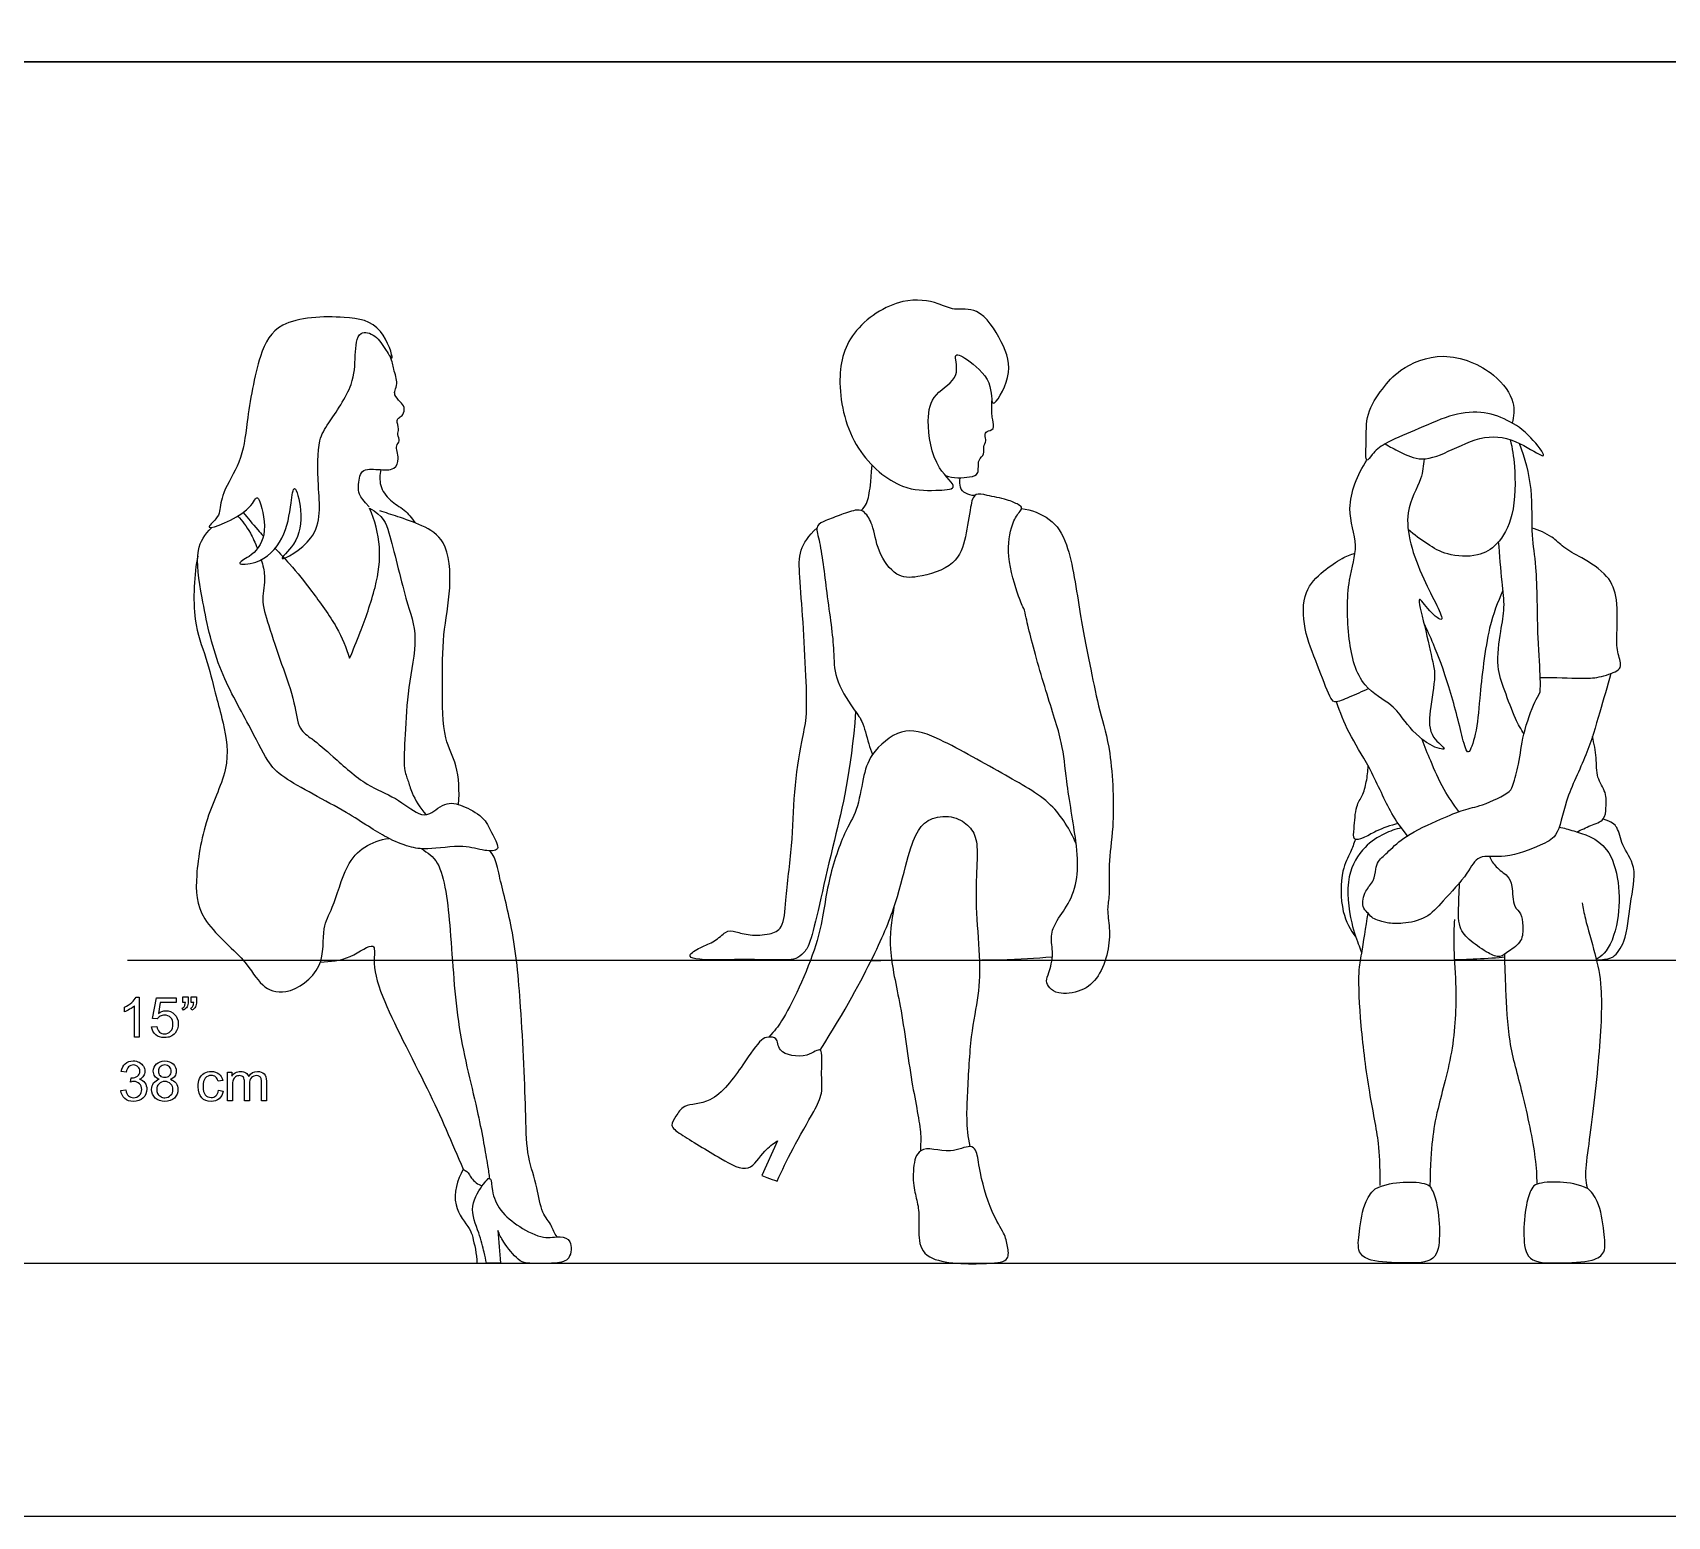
# Model space of a CAD drawing. Header units: millimetres. Extents: x 11.2 to 50.9, y -0.3 to 14.1.
# Drawn here: x 36.803 to 38.858, y 10.298 to 12.163 of the extents above; entities that cross this region are included whole.
import ezdxf

# ---------------------------------------------------------------- set-up
doc = ezdxf.new("R2010")
doc.units = ezdxf.units.MM
for name, color, linetype, true_color in [('AG-DIAGRAM', 7, 'Continuous', 0xfecc66), ('AG-GUIDES', 7, 'Continuous', 0xcccccc), ('AG-PEOPLE', 7, 'Continuous', 0x66ccff), ('X-VPRT', 6, 'Continuous', 0xff00ff)]:
    doc.layers.add(name, color=color, linetype=linetype, true_color=true_color)

msp = doc.modelspace()

# ---------------------------------------------------------------- linework, layer by layer
at = {"layer": 'AG-DIAGRAM'}
msp.add_line((33.1366, 10.6163), (40.5802, 10.6163), dxfattribs=at)
at = {"layer": 'AG-GUIDES'}
msp.add_line((36.9226, 10.9973), (40.5802, 10.9973), dxfattribs=at)
for points in [[(36.9189, 10.932), (36.9189, 10.938)], [(36.9373, 10.9004), (36.9313, 10.9004), (36.9313, 10.9395)], [(36.9334, 10.9507), (36.9373, 10.9507), (36.9373, 10.9004)], [(36.9599, 10.9232), (36.9542, 10.9238), (36.959, 10.9498), (36.984, 10.9498), (36.984, 10.9437), (36.9638, 10.9437), (36.9614, 10.9302)], [(36.993, 10.9344), (36.9915, 10.9368)], [(36.9921, 10.9437), (36.9921, 10.951), (36.9988, 10.951), (36.9988, 10.9452)], [(36.9954, 10.9437), (36.9921, 10.9437)], [(37.0036, 10.9344), (37.0021, 10.9368)], [(37.0027, 10.9437), (37.0027, 10.951), (37.0093, 10.951), (37.0093, 10.9452)], [(37.006, 10.9437), (37.0027, 10.9437)], [(36.953, 10.9133), (36.9596, 10.9139)], [(36.921, 10.8564), (36.9147, 10.8573)], [(36.9265, 10.8437), (36.9271, 10.8491)], [(37.0482, 10.8202), (37.0482, 10.8564), (37.0536, 10.8564), (37.0536, 10.8513)], [(36.9141, 10.8332), (36.9204, 10.8341)], [(37.0424, 10.8458), (37.0364, 10.8449)], [(37.037, 10.8335), (37.043, 10.8326)], [(37.0545, 10.8389), (37.0545, 10.8202), (37.0482, 10.8202)], [(37.0759, 10.8413), (37.0759, 10.8202), (37.0698, 10.8202), (37.0698, 10.8437)], [(37.0972, 10.8449), (37.0972, 10.8202), (37.0912, 10.8202), (37.0912, 10.8428)]]:
    msp.add_lwpolyline(points, dxfattribs=at)
for points in [[(36.9189, 10.938), (36.9222, 10.9395), (36.9253, 10.9416), (36.928, 10.9437)], [(36.9253, 10.9353), (36.9228, 10.9338), (36.9207, 10.9326), (36.9189, 10.932)], [(36.9313, 10.9395), (36.9298, 10.938), (36.9277, 10.9365), (36.9253, 10.9353)], [(36.928, 10.9437), (36.9304, 10.9461), (36.9322, 10.9482), (36.9334, 10.9507)], [(36.9614, 10.9302), (36.9644, 10.9323), (36.9674, 10.9335), (36.9707, 10.9335)], [(36.9707, 10.9335), (36.975, 10.9335), (36.9789, 10.932), (36.9819, 10.929)], [(36.9915, 10.9368), (36.9927, 10.9374), (36.9936, 10.938), (36.9942, 10.9392)], [(36.9975, 10.9386), (36.9966, 10.9368), (36.9951, 10.9353), (36.993, 10.9344)], [(36.9942, 10.9392), (36.9948, 10.9404), (36.9951, 10.9419), (36.9954, 10.9437)], [(36.9988, 10.9452), (36.9988, 10.9422), (36.9985, 10.9398), (36.9975, 10.9386)], [(37.0021, 10.9368), (37.0033, 10.9374), (37.0042, 10.938), (37.0048, 10.9392)], [(37.0081, 10.9386), (37.0072, 10.9368), (37.0057, 10.9353), (37.0036, 10.9344)], [(37.0048, 10.9392), (37.0054, 10.9404), (37.0057, 10.9419), (37.006, 10.9437)], [(37.0093, 10.9452), (37.0093, 10.9422), (37.009, 10.9398), (37.0081, 10.9386)], [(36.9581, 10.9031), (36.9551, 10.9058), (36.9536, 10.9091), (36.953, 10.9133)], [(36.9596, 10.9139), (36.9599, 10.9106), (36.9611, 10.9085), (36.9629, 10.9067)], [(36.9638, 10.9266), (36.962, 10.9257), (36.9608, 10.9245), (36.9599, 10.9232)], [(36.9692, 10.9281), (36.9671, 10.9281), (36.9653, 10.9275), (36.9638, 10.9266)], [(36.9768, 10.9251), (36.975, 10.9269), (36.9722, 10.9281), (36.9692, 10.9281)], [(36.9798, 10.9166), (36.9798, 10.9202), (36.9789, 10.9229), (36.9768, 10.9251)], [(36.9768, 10.9079), (36.9789, 10.91), (36.9798, 10.913), (36.9798, 10.9166)], [(36.9819, 10.929), (36.9849, 10.926), (36.9864, 10.922), (36.9864, 10.9172)], [(36.9864, 10.9172), (36.9864, 10.9127), (36.9849, 10.9088), (36.9825, 10.9055)], [(36.9692, 10.8998), (36.9647, 10.8998), (36.9608, 10.9007), (36.9581, 10.9031)], [(36.9629, 10.9067), (36.9647, 10.9052), (36.9668, 10.9043), (36.9692, 10.9043)], [(36.9692, 10.9043), (36.9722, 10.9043), (36.9747, 10.9055), (36.9768, 10.9079)], [(36.9825, 10.9055), (36.9792, 10.9013), (36.9747, 10.8998), (36.9692, 10.8998)], [(36.9198, 10.8669), (36.9225, 10.8693), (36.9259, 10.8705), (36.9298, 10.8705)], [(36.9298, 10.8705), (36.9325, 10.8705), (36.9352, 10.8699), (36.9373, 10.8687)], [(36.959, 10.8666), (36.9617, 10.869), (36.965, 10.8705), (36.9695, 10.8705)], [(36.9695, 10.8705), (36.9738, 10.8705), (36.9774, 10.869), (36.9801, 10.8666)], [(36.9147, 10.8573), (36.9156, 10.8615), (36.9171, 10.8648), (36.9198, 10.8669)], [(36.9241, 10.863), (36.9225, 10.8615), (36.9213, 10.8594), (36.921, 10.8564)], [(36.9301, 10.8654), (36.9277, 10.8654), (36.9256, 10.8645), (36.9241, 10.863)], [(36.9271, 10.8491), (36.9274, 10.8491), (36.9277, 10.8491), (36.928, 10.8491)], [(36.928, 10.8491), (36.9307, 10.8491), (36.9331, 10.8498), (36.9352, 10.8513)], [(36.9358, 10.863), (36.9343, 10.8645), (36.9325, 10.8654), (36.9301, 10.8654)], [(36.9352, 10.8513), (36.9373, 10.8525), (36.9382, 10.8546), (36.9382, 10.8576)], [(36.9382, 10.8576), (36.9382, 10.8597), (36.9373, 10.8615), (36.9358, 10.863)], [(36.9373, 10.8687), (36.9397, 10.8675), (36.9415, 10.8657), (36.9427, 10.8639)], [(36.9427, 10.8516), (36.9415, 10.8498), (36.94, 10.8482), (36.9376, 10.8473)], [(36.9427, 10.8639), (36.9439, 10.8618), (36.9445, 10.8597), (36.9445, 10.8573)], [(36.9445, 10.8573), (36.9445, 10.8552), (36.9439, 10.8534), (36.9427, 10.8516)], [(36.9551, 10.8576), (36.9551, 10.8612), (36.9563, 10.8642), (36.959, 10.8666)], [(36.9569, 10.8513), (36.9557, 10.8531), (36.9551, 10.8552), (36.9551, 10.8576)], [(36.9626, 10.8473), (36.9599, 10.8482), (36.9581, 10.8495), (36.9569, 10.8513)], [(36.9635, 10.863), (36.962, 10.8615), (36.9614, 10.8597), (36.9614, 10.8576)], [(36.9614, 10.8576), (36.9614, 10.8552), (36.962, 10.8534), (36.9635, 10.8519)], [(36.9695, 10.8654), (36.9671, 10.8654), (36.9653, 10.8645), (36.9635, 10.863)], [(36.9635, 10.8519), (36.965, 10.8504), (36.9671, 10.8498), (36.9695, 10.8498)], [(36.9753, 10.863), (36.9738, 10.8645), (36.9719, 10.8654), (36.9695, 10.8654)], [(36.9695, 10.8498), (36.9719, 10.8498), (36.9738, 10.8504), (36.9753, 10.8519)], [(36.9777, 10.8573), (36.9777, 10.8597), (36.9768, 10.8615), (36.9753, 10.863)], [(36.9753, 10.8519), (36.9768, 10.8534), (36.9777, 10.8552), (36.9777, 10.8573)], [(36.9822, 10.8513), (36.981, 10.8495), (36.9792, 10.8482), (36.9765, 10.8473)], [(36.9801, 10.8666), (36.9828, 10.8639), (36.984, 10.8609), (36.984, 10.8573)], [(36.984, 10.8573), (36.984, 10.8549), (36.9834, 10.8531), (36.9822, 10.8513)], [(37.0132, 10.8482), (37.0144, 10.8513), (37.0165, 10.8537), (37.0192, 10.8549)], [(37.0192, 10.8549), (37.0219, 10.8564), (37.0247, 10.8573), (37.028, 10.8573)], [(37.028, 10.8522), (37.025, 10.8522), (37.0225, 10.851), (37.0204, 10.8488)], [(37.028, 10.8573), (37.0319, 10.8573), (37.0349, 10.8561), (37.0376, 10.8543)], [(37.0334, 10.8504), (37.0319, 10.8516), (37.0301, 10.8522), (37.028, 10.8522)], [(37.0364, 10.8449), (37.0358, 10.8473), (37.0349, 10.8491), (37.0334, 10.8504)], [(37.0376, 10.8543), (37.04, 10.8522), (37.0415, 10.8495), (37.0424, 10.8458)], [(37.0536, 10.8513), (37.0548, 10.8531), (37.0563, 10.8546), (37.0581, 10.8555)], [(37.0584, 10.8504), (37.0572, 10.8495), (37.056, 10.8482), (37.0554, 10.8464)], [(37.0581, 10.8555), (37.0602, 10.8567), (37.0623, 10.8573), (37.0647, 10.8573)], [(37.0632, 10.8519), (37.0617, 10.8519), (37.0599, 10.8516), (37.0584, 10.8504)], [(37.0683, 10.8498), (37.0671, 10.8513), (37.0656, 10.8519), (37.0632, 10.8519)], [(37.0647, 10.8573), (37.0674, 10.8573), (37.0695, 10.8567), (37.0713, 10.8555)], [(37.0698, 10.8437), (37.0698, 10.8464), (37.0692, 10.8485), (37.0683, 10.8498)], [(37.0713, 10.8555), (37.0732, 10.8543), (37.0744, 10.8528), (37.075, 10.851)], [(37.075, 10.851), (37.0777, 10.8552), (37.0816, 10.8573), (37.0861, 10.8573)], [(37.0786, 10.8495), (37.0768, 10.8476), (37.0759, 10.8449), (37.0759, 10.8413)], [(37.0849, 10.8519), (37.0822, 10.8519), (37.0801, 10.851), (37.0786, 10.8495)], [(37.0885, 10.851), (37.0873, 10.8516), (37.0861, 10.8519), (37.0849, 10.8519)], [(37.0861, 10.8573), (37.0897, 10.8573), (37.0924, 10.8561), (37.0945, 10.8543)], [(37.0906, 10.8482), (37.0903, 10.8495), (37.0894, 10.8504), (37.0885, 10.851)], [(37.0945, 10.8543), (37.0963, 10.8522), (37.0972, 10.8491), (37.0972, 10.8449)], [(36.9192, 10.8232), (36.9162, 10.8257), (36.9147, 10.8293), (36.9141, 10.8332)], [(36.9204, 10.8341), (36.921, 10.8308), (36.9222, 10.8281), (36.9241, 10.8266)], [(36.9307, 10.8446), (36.9295, 10.8446), (36.928, 10.8443), (36.9265, 10.8437)], [(36.9376, 10.8416), (36.9358, 10.8434), (36.9334, 10.8446), (36.9307, 10.8446)], [(36.9376, 10.8473), (36.9406, 10.8464), (36.943, 10.8452), (36.9445, 10.8428)], [(36.9406, 10.8347), (36.9406, 10.8377), (36.9394, 10.8398), (36.9376, 10.8416)], [(36.9376, 10.8272), (36.9394, 10.8293), (36.9406, 10.8317), (36.9406, 10.8347)], [(36.9469, 10.835), (36.9469, 10.8305), (36.9454, 10.8269), (36.9421, 10.8238)], [(36.9445, 10.8428), (36.946, 10.8407), (36.9469, 10.838), (36.9469, 10.835)], [(36.953, 10.8347), (36.953, 10.8377), (36.9539, 10.8404), (36.9554, 10.8428)], [(36.9575, 10.8235), (36.9545, 10.8266), (36.953, 10.8302), (36.953, 10.8347)], [(36.9554, 10.8428), (36.9572, 10.8449), (36.9596, 10.8464), (36.9626, 10.8473)], [(36.9623, 10.8416), (36.9602, 10.8398), (36.9593, 10.8374), (36.9593, 10.8347)], [(36.9593, 10.8347), (36.9593, 10.8329), (36.9599, 10.8311), (36.9605, 10.8296)], [(36.9605, 10.8296), (36.9614, 10.8278), (36.9626, 10.8266), (36.9644, 10.8257)], [(36.9695, 10.8446), (36.9665, 10.8446), (36.9641, 10.8437), (36.9623, 10.8416)], [(36.9768, 10.8416), (36.975, 10.8437), (36.9722, 10.8446), (36.9695, 10.8446)], [(36.9765, 10.8473), (36.9798, 10.8461), (36.9819, 10.8446), (36.9837, 10.8425)], [(36.9798, 10.8344), (36.9798, 10.8374), (36.9789, 10.8398), (36.9768, 10.8416)], [(36.9768, 10.8272), (36.9789, 10.829), (36.9798, 10.8314), (36.9798, 10.8344)], [(36.9861, 10.8344), (36.9861, 10.8302), (36.9846, 10.8266), (36.9816, 10.8235)], [(36.9837, 10.8425), (36.9852, 10.8401), (36.9861, 10.8374), (36.9861, 10.8344)], [(37.0114, 10.838), (37.0114, 10.8419), (37.012, 10.8455), (37.0132, 10.8482)], [(37.0159, 10.8241), (37.0129, 10.8275), (37.0114, 10.832), (37.0114, 10.838)], [(37.0204, 10.8488), (37.0186, 10.8467), (37.0177, 10.8431), (37.0177, 10.8383)], [(37.0177, 10.8383), (37.0177, 10.8335), (37.0186, 10.8299), (37.0204, 10.8278)], [(37.0337, 10.8266), (37.0355, 10.8281), (37.0364, 10.8302), (37.037, 10.8335)], [(37.043, 10.8326), (37.0421, 10.8284), (37.0406, 10.8251), (37.0379, 10.8229)], [(37.0554, 10.8464), (37.0548, 10.8446), (37.0545, 10.8422), (37.0545, 10.8389)], [(37.0912, 10.8428), (37.0912, 10.8455), (37.0909, 10.847), (37.0906, 10.8482)], [(36.9301, 10.8196), (36.9259, 10.8196), (36.9219, 10.8205), (36.9192, 10.8232)], [(36.9241, 10.8266), (36.9256, 10.8251), (36.9277, 10.8241), (36.9301, 10.8241)], [(36.9301, 10.8241), (36.9331, 10.8241), (36.9355, 10.8254), (36.9376, 10.8272)], [(36.9421, 10.8238), (36.9391, 10.8208), (36.9349, 10.8196), (36.9301, 10.8196)], [(36.9695, 10.8196), (36.9647, 10.8196), (36.9605, 10.8208), (36.9575, 10.8235)], [(36.9644, 10.8257), (36.9659, 10.8248), (36.9677, 10.8241), (36.9695, 10.8241)], [(36.9695, 10.8241), (36.9725, 10.8241), (36.975, 10.8254), (36.9768, 10.8272)], [(36.9816, 10.8235), (36.9786, 10.8208), (36.9744, 10.8196), (36.9695, 10.8196)], [(37.0277, 10.8196), (37.0228, 10.8196), (37.0189, 10.8208), (37.0159, 10.8241)], [(37.0204, 10.8278), (37.0222, 10.8254), (37.0247, 10.8245), (37.0277, 10.8245)], [(37.0277, 10.8245), (37.0301, 10.8245), (37.0322, 10.8251), (37.0337, 10.8266)], [(37.0379, 10.8229), (37.0352, 10.8205), (37.0319, 10.8196), (37.0277, 10.8196)]]:
    msp.add_open_spline(points, degree=3, dxfattribs=at)
at = {"layer": 'AG-PEOPLE'}
for points in [[(37.7399, 10.7699), (37.72, 10.7263), (37.7265, 10.7239)], [(37.3618, 10.6163), (37.3739, 10.6163)]]:
    msp.add_lwpolyline(points, dxfattribs=at)
for points, knots in [([(37.9636, 11.756), (37.9631, 11.7518), (37.9709, 11.7277), (37.9341, 11.7103), (37.9262, 11.6749), (37.9354, 11.6165), (37.9714, 11.5888), (37.9343, 11.5877), (37.894, 11.5873), (37.8327, 11.6371), (37.8123, 11.7222), (37.8277, 11.7895), (37.8941, 11.8325), (37.9413, 11.8244), (37.9614, 11.813), (37.9942, 11.8196), (38.0237, 11.7736), (38.0371, 11.7346), (38.0056, 11.6818), (38.0118, 11.7263), (37.9756, 11.7547), (37.9643, 11.7607), (37.9636, 11.756)], [0, 0, 0, 0, 0.259492, 0.599942, 0.935298, 1.381636, 1.693161, 1.963575, 2.335242, 2.824328, 3.352626, 3.815723, 4.303764, 4.685781, 4.953231, 5.255984, 5.656939, 6.044043, 6.391923, 6.668412, 6.976579, 7.264266, 7.264266, 7.264266, 7.264266]), ([(37.2162, 11.785), (37.2105, 11.7812), (37.2082, 11.7544), (37.2087, 11.7208), (37.1751, 11.672), (37.1616, 11.6512), (37.1612, 11.592), (37.1697, 11.5275), (37.1027, 11.4919), (37.138, 11.5224), (37.1435, 11.5584), (37.1322, 11.6013), (37.1277, 11.5676), (37.1216, 11.5259), (37.09, 11.4944), (37.0556, 11.4943), (37.0793, 11.5051), (37.0998, 11.5294), (37.091, 11.5717), (37.0843, 11.5822), (37.0775, 11.5592), (37.0123, 11.5323), (37.0357, 11.5527), (37.0389, 11.5615), (37.0414, 11.5873), (37.0673, 11.624), (37.0724, 11.6741), (37.086, 11.7569), (37.1127, 11.8049), (37.1936, 11.8077), (37.2423, 11.7991), (37.2602, 11.7446), (37.2462, 11.7659), (37.2363, 11.7829), (37.2206, 11.788), (37.2162, 11.785)], [0, 0, 0, 0, 0.301758, 0.647348, 1.070989, 1.355085, 1.781511, 2.243497, 2.622014, 2.893967, 3.269091, 3.570113, 3.814311, 4.199141, 4.577094, 4.833114, 5.049417, 5.374251, 5.73968, 5.885037, 6.137569, 6.545992, 6.753401, 6.940151, 7.216048, 7.588772, 7.997254, 8.515756, 8.9105, 9.428493, 9.819288, 10.148406, 10.346446, 10.618923, 10.856326, 10.856326, 10.856326, 10.856326]), ([(37.2266, 11.5669), (37.2126, 11.5814), (37.2129, 11.5924), (37.2146, 11.6158), (37.2379, 11.614), (37.2587, 11.6125), (37.2651, 11.6277), (37.2585, 11.6441), (37.2661, 11.6495), (37.2611, 11.6582), (37.2648, 11.6649), (37.26, 11.6757), (37.2644, 11.6797), (37.2695, 11.6826), (37.2717, 11.6928), (37.2652, 11.699), (37.2578, 11.7075), (37.2587, 11.7139), (37.2631, 11.7223), (37.2567, 11.7405), (37.2557, 11.7496), (37.2528, 11.7563)], [3.613496, 3.613496, 3.613496, 3.613496, 3.849937, 4.119661, 4.390992, 4.661589, 4.884952, 5.129971, 5.290079, 5.463659, 5.629013, 5.826382, 5.961302, 6.107406, 6.289154, 6.47112, 6.671584, 6.817463, 6.997441, 7.259814, 7.492613, 7.492613, 7.492613, 7.492613]), ([(38.5035, 11.6463), (38.5094, 11.6425), (38.5221, 11.6361), (38.551, 11.6221), (38.5885, 11.6395), (38.6341, 11.6606), (38.6743, 11.6485), (38.7128, 11.6216), (38.6847, 11.6589), (38.6679, 11.6704), (38.6569, 11.6758), (38.6466, 11.681), (38.6236, 11.6886), (38.583, 11.683), (38.5418, 11.6628), (38.5033, 11.6482), (38.4882, 11.6351), (38.478, 11.6192), (38.4805, 11.6511), (38.4784, 11.6842), (38.5001, 11.7163), (38.5216, 11.7415), (38.5773, 11.7657), (38.6424, 11.7377), (38.6674, 11.7), (38.6654, 11.6808), (38.6634, 11.6724)], [-2.57697, -2.57697, -2.57697, -2.57697, -2.321595, -2.022992, -1.673969, -1.287666, -0.916726, -0.625912, -0.336082, 0, 0, 0, 0.325481, 0.674016, 1.053933, 1.406965, 1.661214, 1.8346, 2.091463, 2.426485, 2.758586, 3.076724, 3.49112, 3.945779, 4.303932, 4.585312, 4.585312, 4.585312, 4.585312]), ([(37.951, 11.6064), (37.9603, 11.6026), (37.9804, 11.6037), (37.9942, 11.608), (37.9902, 11.6265), (38.001, 11.6327), (37.9974, 11.6429), (38.0032, 11.65), (37.9997, 11.6568), (38.0023, 11.6627), (38.0132, 11.6637), (38.0101, 11.6775), (38.0086, 11.6843), (38.0093, 11.7002)], [0, 0, 0, 0, 0.359184, 0.581726, 0.837412, 1.045728, 1.240132, 1.427242, 1.620469, 1.772543, 1.960387, 2.161535, 2.380062, 2.380062, 2.380062, 2.380062]), ([(38.6608, 11.6515), (38.6634, 11.6403), (38.6672, 11.6181), (38.6675, 11.5565), (38.6461, 11.519), (38.6206, 11.5034), (38.581, 11.5053), (38.5567, 11.52), (38.5399, 11.5318), (38.5324, 11.5386)], [0, 0, 0, 0, 0.323733, 0.753451, 1.109859, 1.402125, 1.739614, 2.03552, 2.33937, 2.33937, 2.33937, 2.33937]), ([(38.6721, 11.647), (38.6789, 11.6283), (38.6897, 11.5906), (38.6864, 11.5302), (38.6947, 11.4915), (38.6942, 11.4043), (38.6988, 11.3527), (38.6981, 11.3395), (38.698, 11.3336)], [0, 0, 0, 0, 0.427581, 0.846809, 1.200481, 1.719371, 2.117267, 2.349879, 2.349879, 2.349879, 2.349879]), ([(37.2411, 11.6138), (37.2396, 11.6074), (37.2388, 11.5936), (37.2509, 11.5748), (37.2708, 11.5643), (37.2799, 11.5534), (37.2842, 11.5468)], [0, 0, 0, 0, 0.2522676, 0.5132111, 0.742873, 0.9502081, 0.9502081, 0.9502081, 0.9502081]), ([(38.5525, 11.6274), (38.5515, 11.619), (38.5507, 11.6008), (38.5225, 11.5578), (38.5457, 11.4823), (38.5852, 11.4145), (38.5585, 11.4355), (38.5413, 11.462), (38.5544, 11.414), (38.5632, 11.3723), (38.5674, 11.3543), (38.5592, 11.3101), (38.558, 11.2784), (38.5864, 11.2589), (38.5546, 11.267), (38.5275, 11.297), (38.5134, 11.3194), (38.471, 11.3398), (38.4555, 11.401), (38.455, 11.4744), (38.4719, 11.5183), (38.4516, 11.5657), (38.4688, 11.6078), (38.4805, 11.6256)], [0, 0, 0, 0, 0.278932, 0.652304, 1.163304, 1.575284, 1.811651, 2.05442, 2.373117, 2.752786, 2.989324, 3.355032, 3.673567, 3.918975, 4.155626, 4.518059, 4.803015, 5.16064, 5.592232, 6.068058, 6.437296, 6.816479, 7.259155, 7.259155, 7.259155, 7.259155]), ([(37.9876, 11.5813), (37.9836, 11.5814), (37.9753, 11.5835), (37.9687, 11.5905), (37.9688, 11.5988), (37.9694, 11.6036)], [0.0184352, 0.0184352, 0.0184352, 0.0184352, 0.2077774, 0.3964116, 0.5733723, 0.5733723, 0.5733723, 0.5733723]), ([(38.0502, 11.437), (38.0475, 11.4428), (38.0423, 11.4546), (38.0266, 11.5047), (38.0328, 11.5437), (38.0425, 11.5594), (38.0483, 11.566), (38.0423, 11.5703), (38.0277, 11.5769), (38.0044, 11.581), (37.9864, 11.5856), (37.9818, 11.5653), (37.977, 11.529), (37.9652, 11.4921), (37.9162, 11.4773), (37.8879, 11.4783), (37.8646, 11.5106), (37.8605, 11.5444), (37.8529, 11.5561), (37.8464, 11.5626), (37.8396, 11.5645), (37.8175, 11.5565), (37.802, 11.5506), (37.7863, 11.5436), (37.7942, 11.5223), (37.8022, 11.4499), (37.8116, 11.3918), (37.8099, 11.353), (37.8337, 11.314), (37.8473, 11.2985), (37.8524, 11.274), (37.8574, 11.26), (37.8592, 11.2556)], [10.220958, 10.220958, 10.220958, 10.220958, 10.47196, 10.883615, 11.245906, 11.485305, 11.633208, 11.796163, 12.02363, 12.305568, 12.506656, 12.757353, 13.110904, 13.456495, 13.849794, 14.144506, 14.489603, 14.823264, 15.077935, 15.077935, 15.252586, 15.490665, 15.770217, 15.979483, 16.225983, 16.721805, 17.342261, 17.694768, 18.076808, 18.336945, 18.646897, 18.794039, 18.794039, 18.794039, 18.794039]), ([(37.0612, 11.5555), (37.0671, 11.5489), (37.0744, 11.5406), (37.0832, 11.5218), (37.086, 11.5146)], [0, 0, 0, 0, 0.2937134, 0.4580904, 0.4580904, 0.4580904, 0.4580904]), ([(37.0681, 11.5601), (37.0741, 11.5526), (37.0803, 11.5447), (37.091, 11.5331), (37.0935, 11.5304)], [0, 0, 0, 0, 0.3037892, 0.3903586, 0.3903586, 0.3903586, 0.3903586]), ([(37.2019, 11.3768), (37.2066, 11.3876), (37.2155, 11.4094), (37.236, 11.466), (37.2426, 11.5163), (37.2337, 11.5501), (37.2269, 11.5654)], [0, 0, 0, 0, 0.336728, 0.77342, 1.179702, 1.581587, 1.581587, 1.581587, 1.581587]), ([(37.2269, 11.5654), (37.2442, 11.556), (37.2531, 11.5324), (37.2716, 11.4505), (37.2893, 11.4035), (37.2741, 11.3391), (37.2722, 11.2836), (37.2688, 11.2387), (37.2755, 11.2232), (37.2794, 11.2065), (37.2906, 11.1882), (37.2976, 11.1801)], [1.581587, 1.581587, 1.581587, 1.581587, 1.922813, 2.513746, 2.975849, 3.482793, 3.975597, 4.395902, 4.648476, 4.909425, 5.273501, 5.273501, 5.273501, 5.273501]), ([(37.3388, 11.1929), (37.3401, 11.2091), (37.3386, 11.2431), (37.3185, 11.2757), (37.3186, 11.3429), (37.3182, 11.4062), (37.3305, 11.4628), (37.326, 11.5252), (37.2935, 11.544), (37.2624, 11.5548), (37.2473, 11.5596), (37.2397, 11.5621)], [0, 0, 0, 0, 0.395266, 0.742135, 1.199627, 1.65586, 2.093605, 2.523081, 2.853777, 3.177312, 3.454219, 3.454219, 3.454219, 3.454219]), ([(38.0464, 11.5651), (38.0588, 11.5635), (38.0845, 11.5535), (38.1078, 11.5194), (38.1195, 11.4311), (38.1332, 11.3647), (38.1442, 11.3093), (38.1605, 11.2584), (38.1636, 11.165), (38.1548, 11.1196), (38.158, 11.0801), (38.1532, 11.0612), (38.1581, 11.0369), (38.1558, 11.0072), (38.1448, 10.9761), (38.1232, 10.9566), (38.0931, 10.9536), (38.0817, 10.9613), (38.0764, 10.9714), (38.0816, 10.9817), (38.0873, 11.0055), (38.0819, 11.0272), (38.0905, 11.0481), (38.1091, 11.0708), (38.1185, 11.1066), (38.1157, 11.1471), (38.1021, 11.2231), (38.0988, 11.2711), (38.0766, 11.3345), (38.056, 11.4101), (38.0521, 11.4282), (38.0502, 11.437)], [0, 0, 0, 0, 0.350683, 0.707711, 1.245271, 1.728082, 2.147091, 2.571517, 3.120581, 3.520367, 3.868553, 4.118134, 4.395935, 4.710416, 5.03593, 5.340139, 5.643864, 5.848997, 6.026792, 6.214957, 6.496064, 6.764956, 7.028102, 7.337333, 7.675754, 8.04554, 8.545208, 8.946122, 9.419691, 9.923582, 10.220958, 10.220958, 10.220958, 10.220958]), ([(37.0908, 11.5005), (37.0929, 11.4935), (37.0973, 11.473), (37.0895, 11.4518), (37.1004, 11.4166), (37.1161, 11.3693), (37.1333, 11.3231), (37.1364, 11.287), (37.1559, 11.2753), (37.1818, 11.2524), (37.2225, 11.2156), (37.2587, 11.2033), (37.2874, 11.1795), (37.3032, 11.1794), (37.3239, 11.1984), (37.3476, 11.1904), (37.3725, 11.176), (37.3803, 11.1564), (37.3935, 11.134), (37.369, 11.1342), (37.3451, 11.1432), (37.2997, 11.1352), (37.2767, 11.1392), (37.2453, 11.1512), (37.1994, 11.1842), (37.1189, 11.2241), (37.0979, 11.2468), (37.0741, 11.2962), (37.034, 11.3648), (37.0164, 11.4495), (37.0064, 11.5119), (37.0195, 11.5324), (37.0285, 11.5412)], [0.562762, 0.562762, 0.562762, 0.562762, 0.719102, 1.025614, 1.35843, 1.763955, 2.169256, 2.495532, 2.748681, 3.083339, 3.502611, 3.861512, 4.195652, 4.406949, 4.689704, 4.963105, 5.261345, 5.531551, 5.775796, 6.001139, 6.301218, 6.679443, 6.954075, 7.267824, 7.706581, 8.241237, 8.550469, 8.945735, 9.457423, 9.998694, 10.437554, 10.758939, 10.758939, 10.758939, 10.758939]), ([(37.8379, 11.3096), (37.8322, 11.2321), (37.8073, 11.1366), (37.7837, 11.0255), (37.7758, 11.0091), (37.7652, 10.9992), (37.7511, 10.9967), (37.6906, 10.9989), (37.6411, 10.9961), (37.6251, 11.0028), (37.6442, 11.0144), (37.6613, 11.0201), (37.6761, 11.0353), (37.6849, 11.0338), (37.7045, 11.0276), (37.7294, 11.029), (37.7482, 11.0369), (37.7496, 11.0775), (37.759, 11.1428), (37.7596, 11.2062), (37.7694, 11.2723), (37.7775, 11.3013), (37.7754, 11.3565), (37.7722, 11.4219), (37.7672, 11.4806), (37.7661, 11.5133), (37.7785, 11.5301), (37.7894, 11.5408)], [0, 0, 0, 0, 0.469425, 1.054585, 1.298921, 1.499706, 1.707155, 2.162617, 2.649043, 2.837703, 3.048036, 3.300532, 3.562499, 3.880627, 4.149404, 4.434088, 4.672972, 4.98583, 5.457903, 5.933511, 6.396602, 6.728517, 7.146941, 7.623391, 8.072272, 8.472782, 8.857408, 8.857408, 8.857408, 8.857408]), ([(38.6981, 11.3527), (38.7172, 11.3526), (38.7506, 11.3512), (38.7709, 11.3518), (38.795, 11.3596), (38.8015, 11.367), (38.7944, 11.386), (38.7947, 11.408), (38.7966, 11.4508), (38.7854, 11.4817), (38.7512, 11.5031), (38.7276, 11.5152), (38.7139, 11.5304), (38.6968, 11.5378), (38.688, 11.5403)], [0, 0, 0, 0, 0.371919, 0.655105, 0.935917, 1.100804, 1.34611, 1.626382, 2.00344, 2.332582, 2.695336, 2.994389, 3.253139, 3.556996, 3.556996, 3.556996, 3.556996]), ([(37.1082, 11.5149), (37.1143, 11.5084), (37.1329, 11.4887), (37.1535, 11.4622), (37.1872, 11.4164), (37.1974, 11.3902), (37.2019, 11.3768)], [0.546577, 0.546577, 0.546577, 0.546577, 0.735028, 1.114464, 1.535013, 1.90423, 1.90423, 1.90423, 1.90423]), ([(38.4826, 11.3386), (38.4747, 11.3345), (38.4595, 11.3288), (38.4396, 11.319), (38.4326, 11.3303), (38.418, 11.3701), (38.4005, 11.4119), (38.3991, 11.461), (38.4251, 11.4863), (38.4486, 11.5028), (38.46, 11.507), (38.4656, 11.5087)], [0, 0, 0, 0, 0.285271, 0.525173, 0.696498, 1.052989, 1.438829, 1.810967, 2.135707, 2.429553, 2.661435, 2.661435, 2.661435, 2.661435]), ([(38.678, 11.2814), (38.6742, 11.2878), (38.6666, 11.3005), (38.6536, 11.3369), (38.6426, 11.3659), (38.6483, 11.4108), (38.6547, 11.4403), (38.6498, 11.4736), (38.6477, 11.5066), (38.6462, 11.5234)], [0, 0, 0, 0, 0.260596, 0.599073, 0.912398, 1.278274, 1.581945, 1.898292, 2.291505, 2.291505, 2.291505, 2.291505]), ([(37.0109, 11.5051), (37.0064, 11.4836), (37.003, 11.4232), (37.0216, 11.38), (37.033, 11.3324), (37.0418, 11.3012), (37.0545, 11.2426), (37.0203, 11.1798), (37.0073, 11.1044), (37.0098, 11.0474), (37.072, 10.999), (37.0889, 10.9637), (37.123, 10.9504), (37.1731, 10.9861), (37.1658, 11.0383), (37.1818, 11.0624), (37.1961, 11.1166), (37.2188, 11.1409), (37.2404, 11.1488), (37.251, 11.1502)], [0.501998, 0.501998, 0.501998, 0.501998, 1.010862, 1.418608, 1.793622, 2.119297, 2.547332, 3.005789, 3.499841, 3.921605, 4.37493, 4.725409, 5.03743, 5.449096, 5.838678, 6.14465, 6.562376, 6.88739, 7.208663, 7.208663, 7.208663, 7.208663]), ([(38.6516, 11.4618), (38.6449, 11.4465), (38.632, 11.4168), (38.6219, 11.3258), (38.6193, 11.2864), (38.6078, 11.2495), (38.5994, 11.2819), (38.585, 11.341), (38.5651, 11.3936), (38.5564, 11.4123), (38.5521, 11.4211)], [0, 0, 0, 0, 0.391451, 0.912773, 1.287245, 1.557164, 1.796302, 2.248783, 2.665226, 2.965423, 2.965423, 2.965423, 2.965423]), ([(38.7872, 11.3574), (38.7828, 11.3411), (38.773, 11.3085), (38.7577, 11.2543), (38.7294, 11.2005), (38.722, 11.1517), (38.6981, 11.1418), (38.6559, 11.1231), (38.6195, 11.1318), (38.6075, 11.1043), (38.5763, 11.0719), (38.5564, 11.0487), (38.5263, 11.0425), (38.5064, 11.0433), (38.4943, 11.0475), (38.4861, 11.0503), (38.4814, 11.0577), (38.4733, 11.0639), (38.4777, 11.0853), (38.49, 11.0959), (38.4916, 11.1116), (38.4943, 11.1222), (38.5094, 11.1351), (38.5292, 11.1549), (38.5729, 11.1743), (38.602, 11.1869), (38.6248, 11.1907), (38.6613, 11.2077), (38.6646, 11.2185), (38.6728, 11.2455), (38.6757, 11.2803), (38.6909, 11.3217), (38.696, 11.3293), (38.698, 11.3336)], [0, 0, 0, 0, 0.3937, 0.808678, 1.247394, 1.61736, 1.883698, 2.259044, 2.572941, 2.851098, 3.224658, 3.531269, 3.829269, 4.076589, 4.271595, 4.429179, 4.588499, 4.754903, 4.998346, 5.222145, 5.433855, 5.612739, 5.84969, 6.146011, 6.529498, 6.838124, 7.112326, 7.450994, 7.631052, 7.913775, 8.25599, 8.615467, 8.820178, 8.820178, 8.820178, 8.820178]), ([(38.5316, 11.1536), (38.52, 11.1681), (38.5068, 11.1887), (38.4846, 11.2405), (38.4572, 11.2819), (38.4469, 11.3088), (38.4423, 11.322)], [0.092448, 0.092448, 0.092448, 0.092448, 0.342129, 0.772941, 1.165955, 1.524386, 1.524386, 1.524386, 1.524386]), ([(38.1151, 11.1433), (38.1073, 11.1612), (38.0861, 11.1975), (38.0217, 11.2313), (37.9425, 11.2778), (37.8957, 11.2921), (37.8554, 11.2568), (37.8469, 11.2261), (37.8407, 11.1846), (37.822, 11.1566), (37.7999, 11.0887), (37.795, 11.0193), (37.7481, 10.9214), (37.7362, 10.9089), (37.7289, 10.9003)], [0, 0, 0, 0, 0.437627, 0.928211, 1.480681, 1.863464, 2.252748, 2.579653, 2.939846, 3.273705, 3.742155, 4.246644, 4.832833, 5.084916, 5.084916, 5.084916, 5.084916]), ([(38.5963, 11.1839), (38.5893, 11.1933), (38.5748, 11.214), (38.5608, 11.2476), (38.5533, 11.2655), (38.5501, 11.2747)], [0.0723527, 0.0723527, 0.0723527, 0.0723527, 0.3353474, 0.6787677, 0.9775586, 0.9775586, 0.9775586, 0.9775586]), ([(38.7443, 11.1585), (38.7503, 11.1609), (38.7611, 11.1667), (38.7803, 11.1725), (38.781, 11.1892), (38.7823, 11.2086), (38.7682, 11.2266), (38.7701, 11.2519), (38.7661, 11.2695), (38.7641, 11.2785)], [0, 0, 0, 0, 0.24358, 0.475823, 0.687022, 0.928319, 1.182933, 1.456656, 1.746527, 1.746527, 1.746527, 1.746527]), ([(38.52, 11.169), (38.5105, 11.1665), (38.492, 11.1603), (38.4775, 11.1505), (38.4622, 11.1468), (38.4651, 11.164), (38.4659, 11.1907), (38.4754, 11.2034), (38.4804, 11.2217), (38.482, 11.2347), (38.4822, 11.2414)], [0, 0, 0, 0, 0.299743, 0.538238, 0.71855, 0.918816, 1.209121, 1.426971, 1.663177, 1.911093, 1.911093, 1.911093, 1.911093]), ([(37.7934, 10.884), (37.8252, 10.9345), (37.8655, 11.0096), (37.8895, 11.0686), (37.9047, 11.1335), (37.9161, 11.1624), (37.9322, 11.1776), (37.9631, 11.1791), (37.9821, 11.1653), (37.9915, 11.1487), (37.9903, 11.1165), (37.9882, 11.0663), (37.9944, 10.9997), (37.9932, 10.9529), (37.9821, 10.9056), (37.9784, 10.832), (37.9762, 10.7879), (37.9815, 10.7627)], [0, 0, 0, 0, 0.17485, 0.3497, 0.52455, 0.699399, 0.874249, 1.049099, 1.223949, 1.398799, 1.573649, 1.748499, 1.923349, 2.098198, 2.273048, 2.447898, 2.605045, 2.605045, 2.605045, 2.605045]), ([(38.524, 11.1634), (38.5166, 11.1618), (38.5018, 11.1568), (38.4757, 11.14), (38.4526, 11.103), (38.4592, 11.0453), (38.4705, 11.016), (38.4729, 11.0089), (38.4741, 11.0058)], [0, 0, 0, 0, 0.263151, 0.565209, 0.922469, 1.343543, 1.648319, 1.823465, 1.823465, 1.823465, 1.823465]), ([(38.7223, 11.1644), (38.7285, 11.1632), (38.7409, 11.1593), (38.7951, 11.1443), (38.8022, 11.0502), (38.7829, 11.0068), (38.7724, 11.0001), (38.7689, 10.9984)], [0, 0, 0, 0, 0.241567, 0.622267, 1.138542, 1.48521, 1.645478, 1.645478, 1.645478, 1.645478]), ([(38.769, 10.9979), (38.7724, 10.9974), (38.7796, 10.9982), (38.7912, 10.9995), (38.8082, 11.0233), (38.8103, 11.0683), (38.8218, 11.114), (38.8002, 11.1405), (38.7971, 11.1643), (38.7886, 11.1707), (38.7776, 11.1746)], [0.015661, 0.015661, 0.015661, 0.015661, 0.198197, 0.390893, 0.653993, 1.058089, 1.460045, 1.793858, 2.077893, 2.289105, 2.289105, 2.289105, 2.289105]), ([(37.2923, 11.1372), (37.2997, 11.132), (37.3194, 11.1213), (37.3301, 11.0285), (37.335, 10.9135), (37.3637, 10.8082), (37.3742, 10.7454), (37.3771, 10.7276), (37.3775, 10.7224)], [0, 0, 0, 0, 0.294441, 0.819721, 1.447851, 2.047426, 2.506002, 2.692441, 2.692441, 2.692441, 2.692441]), ([(38.4662, 11.149), (38.4641, 11.1436), (38.4602, 11.1319), (38.4471, 11.1096), (38.4473, 11.0565), (38.4598, 11.0356), (38.4668, 11.0259)], [0, 0, 0, 0, 0.23074, 0.509838, 0.903909, 1.236885, 1.236885, 1.236885, 1.236885]), ([(37.4627, 10.6491), (37.4587, 10.6537), (37.457, 10.6637), (37.4421, 10.6798), (37.4384, 10.7122), (37.4242, 10.7513), (37.4237, 10.8037), (37.4179, 10.9403), (37.4085, 11.0325), (37.3902, 11.1004), (37.3852, 11.1263), (37.3799, 11.1321), (37.3776, 11.1346)], [0.002744, 0.002744, 0.002744, 0.002744, 0.245528, 0.504717, 0.823662, 1.181602, 1.592635, 2.254567, 2.821657, 3.2887, 3.567365, 3.747913, 3.747913, 3.747913, 3.747913]), ([(38.6348, 11.1277), (38.6369, 11.123), (38.6417, 11.1137), (38.6585, 11.1035), (38.664, 11.0906), (38.6638, 11.0636), (38.6756, 11.0565), (38.6767, 11.0397), (38.6769, 11.0201), (38.659, 11.0088), (38.6479, 10.9994), (38.6323, 11.006), (38.6109, 11.0207), (38.5942, 11.0377), (38.5965, 11.0708), (38.5965, 11.0864), (38.5972, 11.0946)], [0, 0, 0, 0, 0.217157, 0.454479, 0.662063, 0.939229, 1.130747, 1.34944, 1.587854, 1.834205, 2.034869, 2.248326, 2.532722, 2.795679, 3.103875, 3.377515, 3.377515, 3.377515, 3.377515]), ([(37.8861, 11.0635), (37.8828, 11.0462), (37.8779, 11.0095), (37.8961, 10.9381), (37.9067, 10.8474), (37.921, 10.7821), (37.9196, 10.7666), (37.9194, 10.7571)], [0, 0, 0, 0, 0.416301, 0.905052, 1.467299, 1.934479, 2.146439, 2.146439, 2.146439, 2.146439]), ([(38.4974, 10.7138), (38.4972, 10.7408), (38.4965, 10.7679), (38.4827, 10.8332), (38.4728, 10.9114), (38.4692, 10.9817), (38.4744, 11.0049), (38.4793, 11.0393), (38.4822, 11.0559)], [0.002712, 0.002712, 0.002712, 0.002712, 0.346927, 0.794481, 1.30222, 1.754597, 2.027439, 2.421547, 2.421547, 2.421547, 2.421547]), ([(38.7511, 11.069), (38.7524, 11.0624), (38.7547, 11.049), (38.7682, 11.0031), (38.7776, 10.9607), (38.7727, 10.8691), (38.7592, 10.7638), (38.7543, 10.7279), (38.7564, 10.7152), (38.7573, 10.7111)], [0, 0, 0, 0, 0.24847, 0.62155, 0.988555, 1.521534, 2.099974, 2.434867, 2.599882, 2.599882, 2.599882, 2.599882]), ([(38.5907, 11.0483), (38.59, 11.0377), (38.5889, 11.0154), (38.5933, 10.9657), (38.5916, 10.8869), (38.5691, 10.8116), (38.5624, 10.7725), (38.56, 10.7409), (38.5599, 10.7124)], [0, 0, 0, 0, 0.312584, 0.698754, 1.197146, 1.685805, 2.036238, 2.404528, 2.404528, 2.404528, 2.404528]), ([(37.165, 10.9946), (37.1778, 10.9954), (37.2005, 10.9966), (37.2357, 11.0235), (37.2308, 10.9933), (37.2409, 10.947), (37.3031, 10.8329), (37.33, 10.7682), (37.3446, 10.7342)], [0, 0, 0, 0, 0.351016, 0.667371, 0.898831, 1.292904, 1.935385, 2.533349, 2.533349, 2.533349, 2.533349]), ([(37.9934, 10.9973), (38.0023, 10.9974), (38.0418, 10.9978), (38.0629, 10.9997), (38.0852, 11.0013)], [0.8471039, 0.8471039, 0.8471039, 0.8471039, 0.9744219, 1.4430255, 1.4430255, 1.4430255, 1.4430255]), ([(38.6539, 11.0009), (38.646, 10.9997), (38.6108, 10.9982), (38.5976, 10.9974), (38.5906, 10.9977)], [0.0322838, 0.0322838, 0.0322838, 0.0322838, 0.2369366, 0.4912604, 0.4912604, 0.4912604, 0.4912604]), ([(38.6946, 10.7155), (38.6943, 10.7267), (38.6938, 10.7493), (38.6768, 10.832), (38.6582, 10.8924), (38.6553, 10.9601), (38.6541, 10.9897), (38.6538, 11.0046)], [0, 0, 0, 0, 0.320667, 0.820776, 1.276016, 1.722677, 2.091536, 2.091536, 2.091536, 2.091536]), ([(37.7391, 10.7192), (37.7455, 10.733), (37.758, 10.7593), (37.7851, 10.806), (37.7972, 10.8296), (37.7939, 10.8542), (37.7979, 10.8928), (37.7768, 10.8725), (37.7384, 10.8793), (37.741, 10.9003), (37.7269, 10.9006), (37.7182, 10.8979), (37.6956, 10.8643), (37.6601, 10.8148), (37.6218, 10.8172), (37.6125, 10.8015), (37.6036, 10.7886), (37.6203, 10.7764), (37.6669, 10.7483), (37.7048, 10.7272), (37.7199, 10.7558), (37.7341, 10.7662), (37.7399, 10.7699)], [0.209697, 0.209697, 0.209697, 0.209697, 0.596468, 1.015367, 1.301822, 1.598774, 1.897637, 2.140784, 2.472953, 2.69663, 2.86491, 3.05693, 3.417192, 3.862908, 4.190287, 4.421756, 4.623685, 4.853602, 5.291577, 5.637143, 5.949538, 6.146459, 6.146459, 6.146459, 6.146459]), ([(37.9142, 10.6978), (37.9126, 10.7042), (37.909, 10.7177), (37.9115, 10.7497), (37.9168, 10.7551), (37.9276, 10.7635), (37.9531, 10.7513), (37.981, 10.7655), (37.9909, 10.7582), (37.9925, 10.7341), (38.0072, 10.68), (38.0253, 10.6541), (38.0289, 10.638), (38.0319, 10.6185), (38.006, 10.6149), (37.9262, 10.6148), (37.9157, 10.6474), (37.9186, 10.679), (37.9158, 10.6913), (37.9142, 10.6978)], [-0.753111, -0.753111, -0.753111, -0.753111, -0.486717, -0.220323, -0.048231, -0.048231, 0.394566, 0.689567, 0.848521, 1.109167, 1.522568, 1.831063, 2.085819, 2.325483, 2.632106, 3.065424, 3.328284, 3.594679, 3.861073, 3.861073, 3.861073, 3.861073]), ([(37.3446, 10.7342), (37.3372, 10.721), (37.3279, 10.6895), (37.3533, 10.66), (37.3566, 10.6491), (37.3617, 10.6272), (37.3618, 10.6163)], [0, 0, 0, 0, 0.382441, 0.713736, 0.910335, 1.234871, 1.234871, 1.234871, 1.234871]), ([(37.3446, 10.7342), (37.3523, 10.7301), (37.3533, 10.722), (37.3632, 10.7151), (37.3684, 10.7133)], [0, 0, 0, 0, 0.2943556, 0.6618739, 0.6618739, 0.6618739, 0.6618739]), ([(37.3881, 10.6574), (37.3902, 10.6523), (37.3943, 10.6428), (37.4133, 10.6196), (37.4242, 10.6152), (37.4602, 10.6155), (37.48, 10.6192), (37.482, 10.6456), (37.4659, 10.6508), (37.4453, 10.6457), (37.4145, 10.6614), (37.3902, 10.6812), (37.3801, 10.705), (37.3805, 10.7231), (37.3771, 10.7224), (37.3762, 10.7224), (37.374, 10.7202), (37.3696, 10.7156), (37.3502, 10.6872), (37.3649, 10.655), (37.3708, 10.6303), (37.373, 10.6208), (37.3739, 10.6163), (37.3797, 10.6163), (37.3856, 10.6163), (37.3915, 10.6163), (37.3903, 10.63), (37.3892, 10.6437), (37.3881, 10.6574)], [1.919548, 1.919548, 1.919548, 1.919548, 2.149929, 2.450576, 2.648919, 2.985942, 3.229042, 3.482698, 3.695416, 3.957785, 4.27542, 4.588728, 4.882001, 5.100091, 5.191438, 5.191438, 5.191438, 5.366351, 5.679329, 6.012647, 6.298024, 6.509124, 6.509124, 6.509124, 6.746901, 6.746901, 6.746901, 7.110986, 7.110986, 7.110986, 7.110986]), ([(38.491, 10.7098), (38.4877, 10.7067), (38.4758, 10.6927), (38.4712, 10.6559), (38.4678, 10.629), (38.4861, 10.6174), (38.5281, 10.6163), (38.5691, 10.6163), (38.5729, 10.652), (38.5701, 10.6877), (38.5629, 10.7098), (38.5554, 10.7174), (38.5259, 10.7192), (38.5035, 10.7157), (38.491, 10.7098)], [0, 0, 0, 0, 0.238953, 0.589044, 0.88771, 1.140413, 1.51923, 1.860262, 2.183193, 2.543256, 2.8114, 2.9852, 3.296027, 3.609716, 3.609716, 3.609716, 3.609716]), ([(38.7587, 10.7098), (38.762, 10.7067), (38.7739, 10.6927), (38.7785, 10.6559), (38.7819, 10.629), (38.7636, 10.6174), (38.7216, 10.6163), (38.6806, 10.6163), (38.6768, 10.652), (38.6796, 10.6877), (38.6868, 10.7098), (38.6943, 10.7174), (38.7238, 10.7192), (38.7462, 10.7157), (38.7587, 10.7098)], [0, 0, 0, 0, 0.238953, 0.589044, 0.88771, 1.140413, 1.51923, 1.860262, 2.183193, 2.543256, 2.8114, 2.9852, 3.296027, 3.609716, 3.609716, 3.609716, 3.609716])]:
    msp.add_open_spline(points, degree=3, knots=knots, dxfattribs=at)
for points in [[(37.845, 11.5626), (37.8509, 11.5679), (37.8552, 11.5809), (37.8568, 11.596), (37.8586, 11.6195)], [(37.8573, 10.9964), (37.8663, 10.9967), (37.8725, 10.9971), (37.8831, 10.9973)], [(37.7265, 10.7239), (37.7307, 10.7223), (37.7349, 10.7208), (37.7391, 10.7192)]]:
    msp.add_open_spline(points, degree=3, dxfattribs=at)
at = {"layer": 'X-VPRT'}
for points in [[(32.9334, 13.9555), (32.9334, 12.1267), (40.7834, 12.1267), (40.7834, 13.9555)], [(32.9334, 12.1267), (32.9334, 10.2979), (40.7834, 10.2979), (40.7834, 12.1267)]]:
    msp.add_lwpolyline(points, close=True, dxfattribs=at)

doc.saveas('drawing.dxf')
